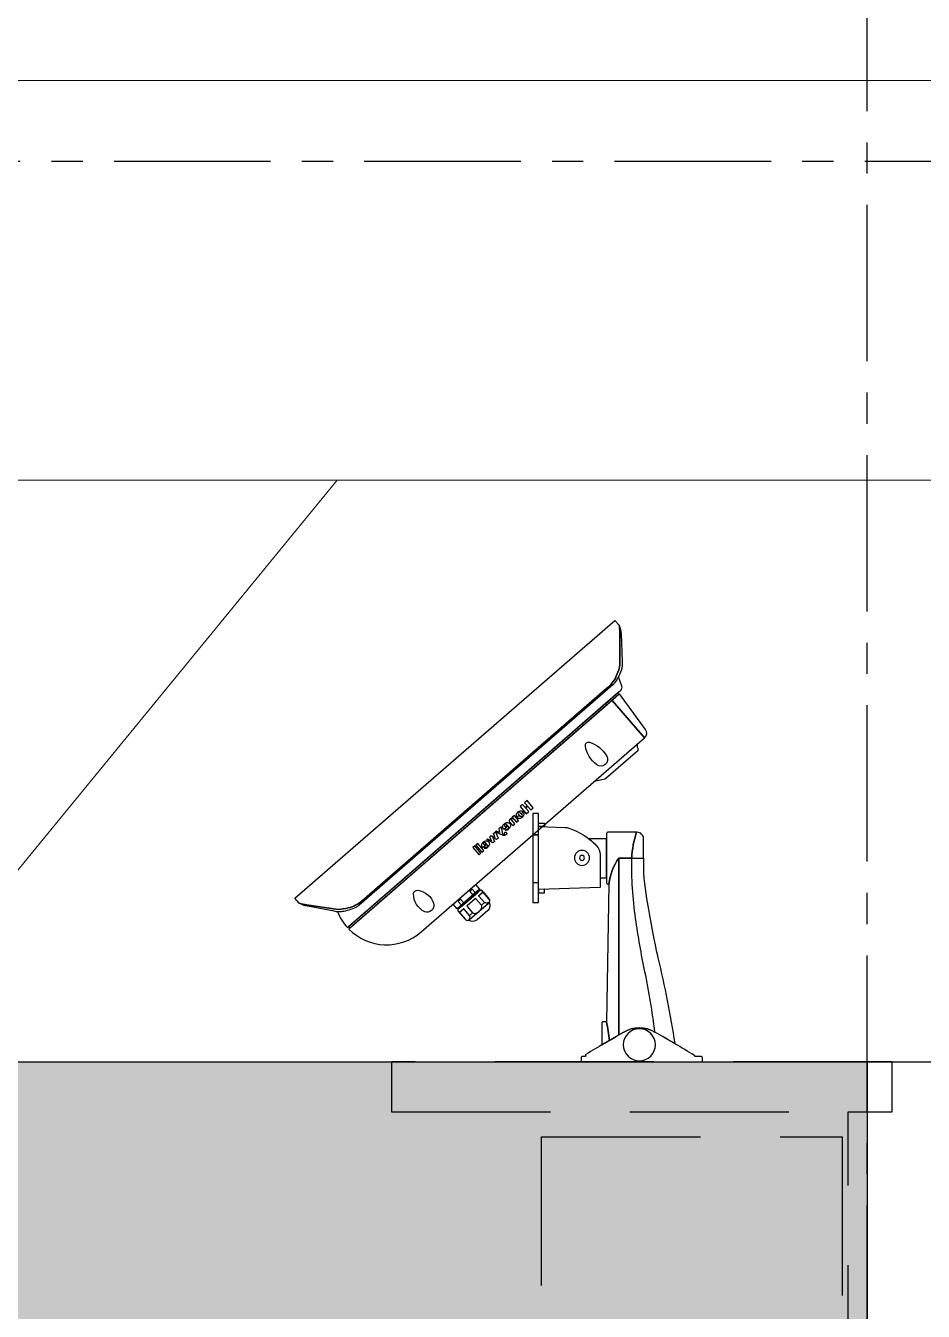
# Model space of a CAD drawing. Header units: inches. Extents: x 50027 to 54188, y -4291 to 1318.
# Drawn here: x 51979.9 to 52015.8, y 780.3 to 831.7 of the extents above; entities that cross this region are included whole.
import ezdxf

# ---------------------------------------------------------------- set-up
doc = ezdxf.new("R2010")
doc.units = ezdxf.units.IN
doc.linetypes.add('CENTER', pattern=[2, 1.25, -0.25, 0.25, -0.25])
doc.linetypes.add('HIDDEN', pattern=[9.525, 6.35, -3.175])
doc.layers.add('05--TEXT-3', color=3, linetype='Continuous', lineweight=35)
for name, color, linetype in [('06--LINE-1 HID', 2, 'HIDDEN'), ('06--LINE-3', 3, 'Continuous'), ('IN-Sp-built-in', 32, 'Continuous'), ('ROAD CL', 251, 'CENTER'), ('water hatch', 121, 'Continuous')]:
    doc.layers.add(name, color=color, linetype=linetype)
doc.styles.add('TIME NEW', font='times.ttf')
doc.dimstyles.new('3-8 LEADER', dxfattribs={"dimscale": 0.4, "dimtxt": 8, "dimasz": 4, "dimexe": 6, "dimexo": 6, "dimgap": 0, "dimtad": 0, "dimdec": 0, "dimzin": 12, "dimdsep": 46, "dimlunit": 4, "dimtxsty": 'TIME NEW', "dimblk": 'DIM AERO', "dimcen": 0, "dimdle": 20, "dimclrd": 1, "dimclre": 9, "dimclrt": 2, "dimadec": 0, "dimazin": 0, "dimtfac": 1, "dimtdec": 0, "dimtofl": 0, "dimtmove": 1, "dimatfit": 3, "dimldrblk": 'DIM AERO', "dimfxl": 1, "dimtvp": 0.75, "dimtolj": 1, "dimtzin": 12, "dimlwd": 18, "dimlwe": 18, "dimarcsym": 1})

# ---------------------------------------------------------------- blocks, each defined once
blk = doc.blocks.new('DIM AERO')
at = {"color": 2}
blk.add_line((0, 0), (-1.414, 0), dxfattribs=at)
at = {"color": 2, "const_width": 0.01}
blk.add_lwpolyline([(-1, -1), (0, 0), (-1, 1)], dxfattribs=at)
blk = doc.blocks.new('Honeywell Logo 1')
for points in [[(0.319, 0), (0.205, 0), (0.205, 0.171), (0.114, 0.171), (0.114, 0), (0, 0), (0, 0.331), (0.114, 0.331), (0.114, 0.194), (0.205, 0.194), (0.205, 0.331), (0.319, 0.331)], [(0.673, 0), (0.673, 0.228), (0.77, 0.228), (0.77, 0)], [(1.083, 0.125), (1.163, 0.125), (1.163, 0.103), (1.083, 0.103)], [(1.402, 0), (1.271, 0.228), (1.385, 0.228), (1.451, 0.114), (1.499, 0.228), (1.533, 0.228), (1.437, 0)], [(1.938, 0.228), (1.904, 0.228), (1.853, 0.081), (1.801, 0.228), (1.733, 0.228), (1.682, 0.081), (1.63, 0.228), (1.539, 0.228), (1.619, 0), (1.687, 0), (1.739, 0.147), (1.79, 0), (1.858, 0)], [(2.052, 0.125), (2.132, 0.125), (2.132, 0.103), (2.052, 0.103)], [(2.269, 0.331), (2.36, 0.331), (2.36, 0), (2.269, 0)], [(2.497, 0.331), (2.497, 0), (2.406, 0), (2.406, 0.331)]]:
    blk.add_lwpolyline(points, close=True)
for points in [[(0.456, 0.12), (0.456, 0.182, -1), (0.536, 0.182), (0.536, 0.12), (0.639, 0.12, 0.115355), (0.628, 0.164, 0.103952), (0.597, 0.204, 0.09106), (0.552, 0.23, 0.083657), (0.496, 0.239, 0.083657), (0.44, 0.23, 0.09106), (0.395, 0.204, 0.103952), (0.363, 0.164, 0.115355), (0.353, 0.12)], [(0.456, 0.12), (0.456, 0.057, 1), (0.536, 0.057), (0.536, 0.12), (0.639, 0.12, -0.115355), (0.628, 0.075, -0.103952), (0.597, 0.035, -0.09106), (0.552, 0.009, -0.083657), (0.496, 0, -0.083657), (0.44, 0.009, -0.09106), (0.395, 0.035, -0.103952), (0.363, 0.075, -0.115355), (0.353, 0.12)], [(0.946, 0.171), (0.946, 0), (0.849, 0), (0.849, 0.16, 0.396477), (0.815, 0.19, 0.410009), (0.77, 0.148), (0.77, 0.205, -0.210536), (0.92, 0.218, -0.065965), (0.927, 0.213, -0.214833), (0.946, 0.171, -0.591468)], [(0.99, 0.075, 0.103952), (1.022, 0.035, 0.09106), (1.067, 0.009, 0.083657), (1.123, 0), (1.123, 0.017, -0.414214), (1.083, 0.057), (1.083, 0.182, -0.414214), (1.123, 0.222), (1.123, 0.239, 0.083657), (1.067, 0.23, 0.09106), (1.022, 0.204, 0.103952), (0.99, 0.164, 0.115355), (0.98, 0.12, 0.115355)], [(1.266, 0.12, 0.115355), (1.256, 0.164, 0.103952), (1.224, 0.204, 0.09106), (1.179, 0.23, 0.083657), (1.123, 0.239), (1.123, 0.222, -0.414214), (1.163, 0.182), (1.163, 0.103), (1.266, 0.103), (1.266, 0.116, 0.009982)], [(1.123, 0.017, 0.230505), (1.216, 0.062), (1.243, 0.055, -0.055347), (1.224, 0.035, -0.09106), (1.179, 0.009, -0.083657), (1.123, 0)], [(1.96, 0.075, 0.103952), (1.991, 0.035, 0.09106), (2.036, 0.009, 0.083657), (2.092, 0), (2.092, 0.017, -0.414214), (2.052, 0.057), (2.052, 0.182, -0.414214), (2.092, 0.222), (2.092, 0.239, 0.083657), (2.036, 0.23, 0.09106), (1.991, 0.204, 0.103952), (1.96, 0.164, 0.115355), (1.949, 0.12, 0.115355)], [(2.235, 0.12, 0.115355), (2.225, 0.164, 0.103952), (2.193, 0.204, 0.09106), (2.148, 0.23, 0.083657), (2.092, 0.239), (2.092, 0.222, -0.414214), (2.132, 0.182), (2.132, 0.103), (2.235, 0.103), (2.235, 0.116, 0.009982)], [(2.092, 0.017, 0.230505), (2.185, 0.062), (2.212, 0.055, -0.055347), (2.193, 0.035, -0.09106), (2.148, 0.009, -0.083657), (2.092, 0)]]:
    blk.add_lwpolyline(points, format="xyb", close=True)
blk.add_lwpolyline([(1.388, -0.034, -0.376633), (1.356, -0.056, -0.296207), (1.351, -0.048, 1.703815), (1.283, -0.074, 0.447971), (1.417, -0.046), (1.437, 0), (1.402, 0), (1.388, -0.034)], format="xyb")
blk = doc.blocks.new('HHCWM-SIDE')
for p, q in [((7.758, -0.562), (7.914, -0.562)), ((8.384, -0.562), (8.541, -0.562))]:
    blk.add_line(p, q)
for points in [[(11.401, 2.694, 0.121898), (12.005, 2.844, 0.047327), (12.35, 3.06), (13.184, 4.03, 0.047494), (13.357, 4.275), (13.357, 4.534), (-3.572, 4.534), (-3.572, 4.275, 0.047494), (-3.399, 4.03), (-2.564, 3.06, 0.047327), (-2.22, 2.844, 0.121898), (-1.616, 2.694), (-1.429, 2.694)], [(13.357, 4.275, -0.047494), (13.184, 4.03), (12.35, 3.06, -0.047327), (12.005, 2.844, -0.121898), (11.401, 2.694), (-1.429, 2.694), (-1.616, 2.694, -0.121898), (-2.22, 2.844, -0.047327), (-2.564, 3.06), (-3.399, 4.03, -0.047494), (-3.572, 4.275, 0.094382), (-3.407, 3.962), (-2.73, 3.113, 0.110243), (-2.442, 2.854, 0.065781), (-1.945, 2.653, 0.062926), (-1.82, 2.637), (11.605, 2.637, 0.062926), (11.73, 2.653, 0.065781), (12.227, 2.854, 0.110243), (12.515, 3.113), (13.192, 3.962, 0.094382)], [(11.605, 2.637, 0.062926), (11.73, 2.653, 0.065781), (12.227, 2.854, 0.072838), (12.431, 3.011, -0.089317), (12.544, 2.27), (-1.921, 2.27, -0.310909), (-2.061, 2.367), (-2.203, 2.738, 0.0332), (-1.945, 2.653, 0.062926), (-1.82, 2.637)], [(-1.391, 0.209, -0.390275), (-1.64, 0.439), (-1.785, 2.194), (-1.391, 2.194)], [(-1.391, 2.194), (12.541, 2.194, -0.39622), (10.43, 0.209), (-1.391, 0.209)], [(0.758, 0.65, 0.189897), (0.606, 1.517, 0.560181), (0.386, 1.517, 0.189897), (0.233, 0.65, 0.816705)], [(9.805, 0.723, 0.280791), (9.668, 1.561, 0.404587), (9.448, 1.559, 0.304953), (9.327, 0.723, 0.598424)], [(-1, 0.209, -0.173472), (-0.923, 0.105, 0.169249), (-0.846, 0), (0.846, 0, 0.129829), (0.945, 0.026), (1.222, 0.183, -0.129829), (1.32, 0.209)], [(8.651, -0.689), (7.648, -0.689, -0.414214), (7.523, -0.564), (7.523, -0.114), (7.556, -0.081), (8.743, -0.081), (8.776, -0.114), (8.776, -0.564, -0.414214)], [(7.604, -0.681, 0.040867), (7.669, -0.662, 0.262971), (7.758, -0.562), (7.758, -0.227, 0.414214), (7.738, -0.207), (7.523, -0.207), (7.523, -0.564, 0.312318)], [(8.384, -0.562, -0.262971), (8.295, -0.662, -0.181797), (8.003, -0.662, -0.262971), (7.914, -0.562), (7.914, -0.227, -0.414214), (7.934, -0.207), (8.364, -0.207, -0.414214), (8.384, -0.227)], [(8.695, -0.681, -0.040867), (8.63, -0.662, -0.262971), (8.541, -0.562), (8.541, -0.227, -0.414214), (8.561, -0.207), (8.776, -0.207), (8.776, -0.564, -0.312318)], [(7.867, -0.887), (8.431, -0.887, 0.345871), (8.694, -0.681, -0.088113), (8.651, -0.689), (7.648, -0.689, -0.088113), (7.605, -0.681, 0.345871)]]:
    blk.add_lwpolyline(points, format="xyb", close=True)
for points in [[(12.5, 2.194), (-1.761, 2.194), (-1.761, 2.27), (12.5, 2.27)], [(7.556, 0.209), (7.556, -0.036), (8.743, -0.036), (8.743, 0.209)], [(7.778, -0.036), (7.778, 0.16), (7.909, 0.16), (7.909, -0.036)], [(8.521, -0.036), (8.521, 0.16), (8.389, 0.16), (8.389, -0.036)], [(7.697, -0.081), (7.697, -0.036), (8.601, -0.036), (8.601, -0.081)]]:
    blk.add_lwpolyline(points, close=True)
at = {"xscale": 1.149999999999991, "yscale": 1.149999999999991, "zscale": 1.149999999999991}
blk.add_blockref('Honeywell Logo 1', (3.799, 1.019), dxfattribs=at)
blk = doc.blocks.new('HHMW-SIDE')
for p, q in [((-9.071, 4.348), (-9.071, 4.124)), ((-7.161, 4.348), (-7.161, 4.124))]:
    blk.add_line(p, q)
for points in [[(-9.071, 4.124), (-9.921, 4.124), (-9.921, 4.348), (-9.071, 4.348)], [(-7.161, 4.348), (-6.368, 4.348), (-6.368, 4.124), (-7.161, 4.124)]]:
    blk.add_lwpolyline(points)
for points in [[(-9.533, 4.124), (-9.533, 3.882), (-9.397, 3.882), (-9.406, 4.124)], [(-9.071, 4.124), (-9.071, 4.348), (-7.161, 4.348), (-7.161, 4.124)], [(-6.756, 4.124), (-6.756, 3.882), (-6.892, 3.882), (-6.883, 4.124)]]:
    blk.add_lwpolyline(points, close=True)
for points in [[(-9.406, 4.124), (-9.369, 3.063, 0.073748), (-9.342, 2.919, 0.11958), (-8.631, 1.803, 0.193785), (-8.285, 1.663), (-6.969, 1.663), (-6.883, 4.124)], [(-7.357, 1.663), (-7.357, 1.403), (-8.906, 1.403), (-8.906, 2.108, 0.03668), (-8.631, 1.803, 0.193785), (-8.285, 1.663)], [(-0.25, 2.253), (-0.209, 2.253), (-0.209, 2.373, -0.414214), (-0.159, 2.423), (0, 2.423), (0, -2.423), (-0.159, -2.423, -0.414214), (-0.209, -2.373), (-0.209, -2.125), (-0.21, -2.125, -0.261116), (-0.253, -2.101, -0.00712), (-1.175, -0.545, -0.281831), (-1.175, 0.738, -0.006819), (-0.293, 2.229, -0.261438)], [(-0.671, 1.602, 0.001397), (-0.851, 1.296, -0.026701), (-1.593, 1.408), (-1.593, 1.552, -0.414214), (-1.543, 1.602)], [(-9.173, 0.205), (-9.173, 1.353, -0.414214), (-9.123, 1.403), (-7.15, 1.403, -0.414214), (-7.1, 1.353), (-7.1, 1.316, 0.117669), (-8.144, 0.919), (-8.144, 0.401, 0.075178)], [(-8.144, 0.919, -0.117669), (-7.1, 1.316), (-1.593, 1.408, 0.026701), (-0.851, 1.296, 0.001717), (-1.071, 0.919)], [(-3.597, -0.125, 0.015849), (-5.732, 0.248, 0.039032), (-8.144, 0.401), (-8.144, 0.919), (-1.071, 0.919, 0.000824), (-1.175, 0.738, 0.276622), (-1.187, -0.525, -0.020074)], [(-8.144, 0.401), (-8.144, -0.068), (-8.923, -0.068, -0.414214), (-9.173, 0.182), (-9.173, 0.205, -0.075178)], [(-1.175, -0.545, -0.004832), (-1.187, -0.525, -0.020074), (-3.597, -0.125, 0.015849), (-5.732, 0.248, 0.039032), (-8.144, 0.401), (-8.144, -0.068, -0.054555), (-6.527, -0.195, -0.015339), (-4.156, -0.644, 0.019738), (-0.725, -1.317, -0.003515)]]:
    blk.add_lwpolyline(points, format="xyb", close=True)
for centre, radius in [((-8.15, 2.388), 0.3), ((-8.15, 2.388), 0.0991), ((-0.679, 0.097), 0.641)]:
    blk.add_circle(centre, radius)

msp = doc.modelspace()

# ---------------------------------------------------------------- hatches: boundary and pattern name
at = {"layer": 'water hatch'}
h = msp.add_hatch(color=256, dxfattribs=at)
h.dxf.hatch_style = 1
h.set_gradient(color1=(132, 132, 132), one_color=1, tint=1, name='CYLINDER')
h.paths.add_polyline_path([(51611.55147, 766.2442), (52007.55147, 766.2442), (52007.55147, 754.2442), (51611.55147, 754.2442)])
h.paths.add_polyline_path([(51605.55147, 790.2442), (52013.55147, 790.2442), (52013.55147, 766.2442), (51605.55147, 766.2442)])

# ---------------------------------------------------------------- linework, layer by layer
at = {"layer": '06--LINE-1 HID', "color": 150}
for points in [[(51916.55147, 754.2442), (51916.55147, 823.2442), (51928.55147, 823.2442), (51928.55147, 806.2442), (51922.55147, 806.2442), (51922.55147, 762.2442), (51925.55147, 759.2442), (51997.55147, 759.2442), (52000.55147, 762.2442), (52000.55147, 787.2442), (52012.55147, 787.2442), (52012.55147, 770.2442), (52006.55147, 770.2442), (52006.55147, 754.2442)], [(52014.55147, 790.2442), (51994.55147, 790.2442), (51994.55147, 788.2442), (52014.55147, 788.2442)], [(52012.80147, 788.2442), (52013.55147, 788.2442), (52013.55147, 766.2442), (52012.80147, 766.2442)]]:
    msp.add_lwpolyline(points, close=True, dxfattribs=at)
at = {"layer": '06--LINE-3'}
msp.add_lwpolyline([(51605.55147, 790.2442), (52013.55147, 790.2442), (52013.55147, 766.2442), (51605.55147, 766.2442)], close=True, dxfattribs=at)
at = {"layer": 'ROAD CL', "ltscale": 5}
for p, q in [((52013.55147, 688.2442), (52013.55147, 1318.19728)), ((51173.46549, 826.2442), (52445.63744, 826.2442)), ((51173.46549, 790.2442), (52445.63744, 790.2442))]:
    msp.add_line(p, q, dxfattribs=at)

# ---------------------------------------------------------------- block references
at = {"layer": 'IN-Sp-built-in', "xscale": -1}
for name, p, rotation in [('HHCWM-SIDE', (52003.75136, 802.12195), 41.00000000000001), ('HHMW-SIDE', (52004.55147, 790.2442), 90)]:
    msp.add_blockref(name, p, dxfattribs=dict(at, rotation=rotation))

# ---------------------------------------------------------------- leaders
at = {"layer": '05--TEXT-3'}
for points in [[(51851.55147, 829.46499), (52061.5919, 829.46499)], [(51929.55147, 813.48788), (52061.5919, 813.48788)], [(51923.55147, 796.41072), (51978.39411, 796.41072), (51992.38329, 813.48788), (52061.5919, 813.48788)]]:
    msp.add_leader(points, dimstyle='3-8 LEADER', override={"dimgap": 0, "dimtad": 0}, dxfattribs=at)

doc.saveas('drawing.dxf')
